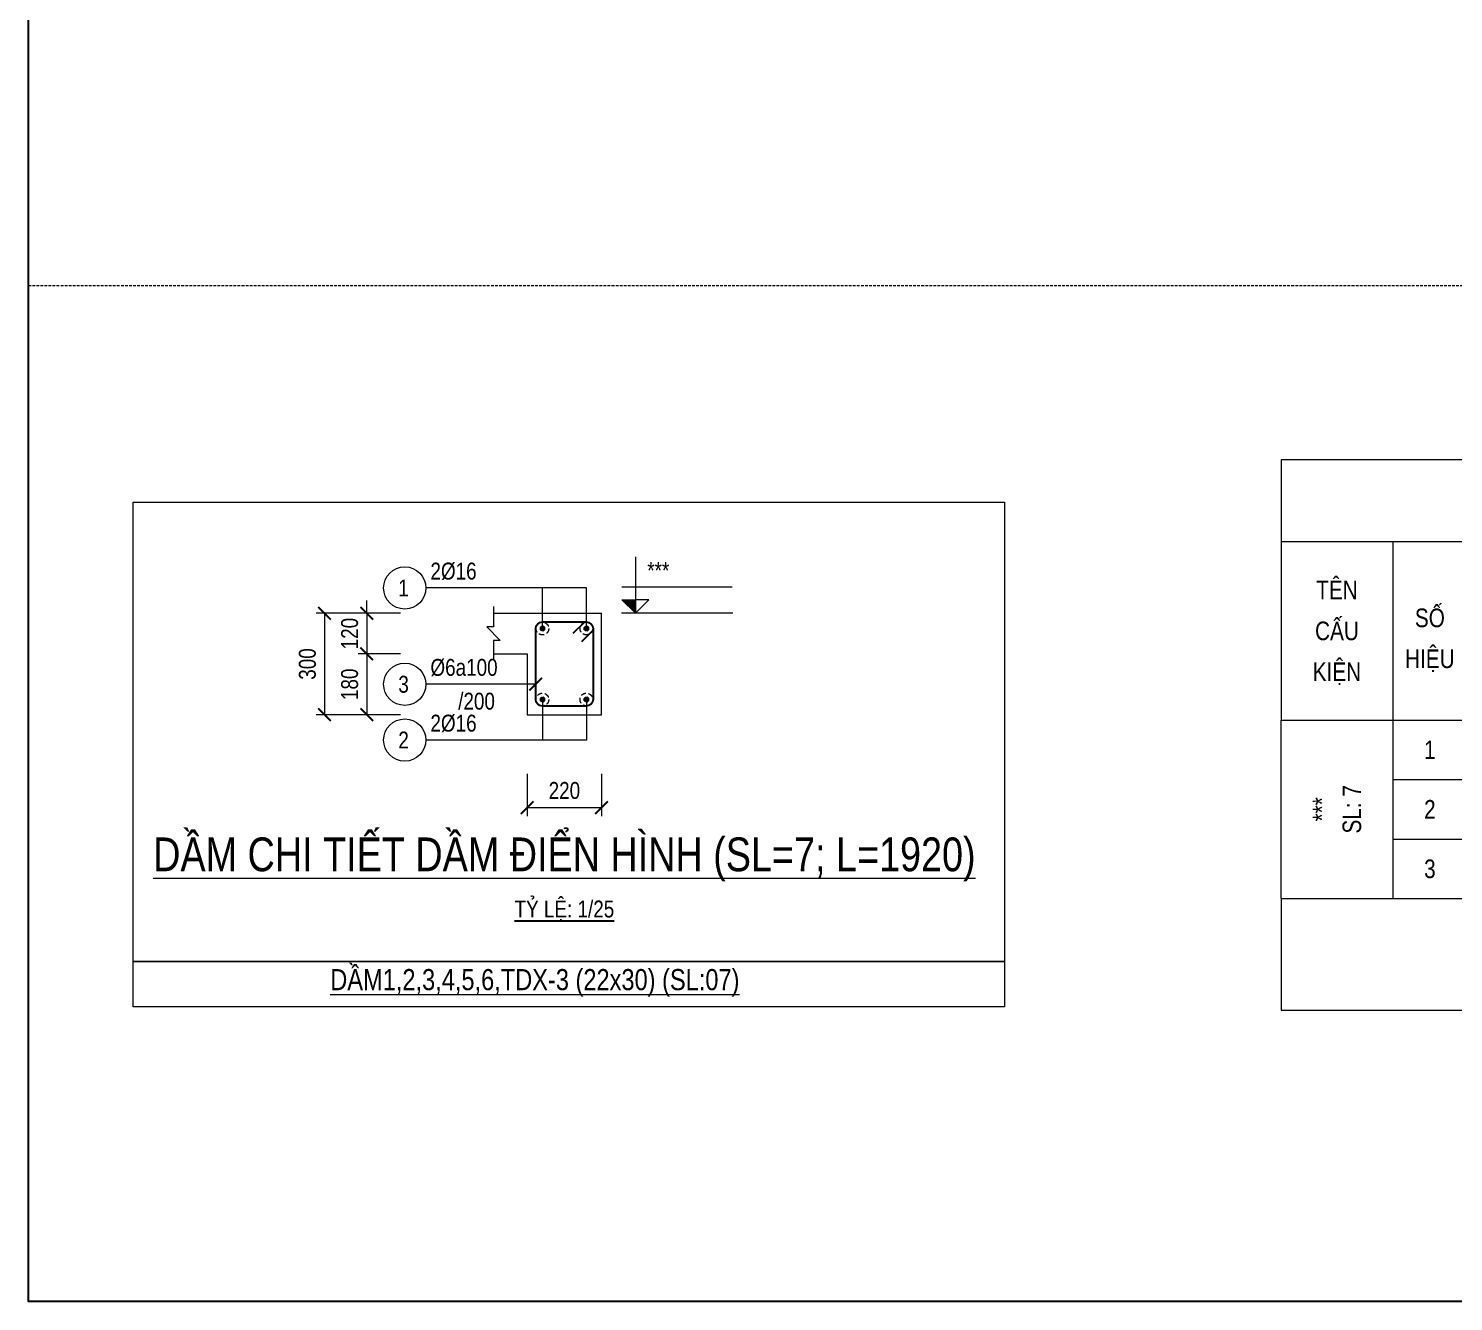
# Model space of a CAD drawing. Extents: x -165145 to 691808, y -202842 to 311040.
# Drawn here: x 337847 to 346283, y -70536 to -63002 of the extents above; entities that cross this region are included whole.
import ezdxf
from ezdxf.enums import TextEntityAlignment as Align

# ---------------------------------------------------------------- set-up
doc = ezdxf.new("R2010")
doc.units = 0
doc.header["$LTSCALE"] = 10
doc.header["$MEASUREMENT"] = 0
doc.linetypes.add('HIDDEN', pattern=[2.3807, 1.587, -0.7937])
doc.layers.get('0').update_dxf_attribs({"linetype": 'CONTINUOUS'})
doc.layers.get('Defpoints').update_dxf_attribs({"color": 5, "linetype": 'CONTINUOUS'})
for name, color, linetype, lineweight in [('DCE_BaoBeTong', 4, 'CONTINUOUS', 18), ('DCE_Block', 8, 'CONTINUOUS', 9), ('DCE_Dim', 254, 'CONTINUOUS', 9), ('DCE_MCZiCZac', 144, 'CONTINUOUS', 13), ('Dce_text', 7, 'CONTINUOUS', 13), ('DCE_ThepChu', 1, 'CONTINUOUS', 35), ('DCE_ThepChu.TTT', 5, 'CONTINUOUS', 35), ('DCE_ThepDai', 220, 'CONTINUOUS', 25), ('GE_KC_NETKHUAT', 9, 'HIDDEN', 20), ('GE_KC_NETMANH', 8, 'CONTINUOUS', 20), ('GE_KC_NETTHAY', 2, 'CONTINUOUS', 20), ('GE_KC_TEXT', 4, 'CONTINUOUS', 20)]:
    doc.layers.add(name, color=color, linetype=linetype, lineweight=lineweight)
doc.styles.add('Dce_Text', font='arial.ttf', dxfattribs={"width": 0.8})
doc.styles.add('GE_KC-Arial', font='arial.ttf', dxfattribs={"width": 0.75})
doc.dimstyles.new('Dce_207MV', dxfattribs={"dimscale": 25, "dimtxt": 2.5, "dimasz": 1.5, "dimexe": 1, "dimexo": 2, "dimgap": 1, "dimtad": 1, "dimdec": 0, "dimrnd": 5, "dimtxsty": 'Dce_Text', "dimblk": 'ARCHTICK', "dimcen": 2.5, "dimclrd": 8, "dimclre": 8, "dimclrt": 3, "dimadec": 0, "dimazin": 0, "dimtfac": 1, "dimtdec": 0, "dimtix": 1, "dimtmove": 2, "dimatfit": 3, "dimldrblk": 'DOTBLANK', "dimfxl": 1, "dimarcsym": 0})
doc.dimstyles.new('Dce_208MV', dxfattribs={"dimscale": 25, "dimtxt": 2.5, "dimasz": 1.5, "dimexe": 1, "dimexo": 2, "dimgap": 1, "dimtad": 1, "dimdec": 0, "dimrnd": 5, "dimtxsty": 'Dce_Text', "dimblk": 'ARCHTICK', "dimcen": 2.5, "dimclrd": 8, "dimclre": 8, "dimclrt": 3, "dimadec": 0, "dimazin": 0, "dimtfac": 1, "dimtdec": 0, "dimtix": 1, "dimtmove": 2, "dimatfit": 3, "dimldrblk": 'ARCHTICK', "dimfxl": 1, "dimarcsym": 0})
doc.dimstyles.new('Dce_25MV', dxfattribs={"dimscale": 25, "dimtxt": 2, "dimasz": 1.5, "dimexe": 1, "dimexo": 2, "dimgap": 1, "dimtad": 1, "dimdec": 0, "dimrnd": 5, "dimtxsty": 'Dce_Text', "dimblk": 'ARCHTICK', "dimcen": 2.5, "dimclrd": 8, "dimclre": 8, "dimclrt": 3, "dimadec": 0, "dimazin": 0, "dimtfac": 1, "dimtdec": 0, "dimtix": 1, "dimtmove": 2, "dimatfit": 3, "dimldrblk": 'OBLIQUE', "dimfxl": 4, "dimfxlon": 1, "dimarcsym": 0})

# ---------------------------------------------------------------- blocks, each defined once
blk = doc.blocks.new('Dce_KhtMcThepChu')
blk.add_circle((-2.5, 0), 2.5)
at = {"color": 3, "style": 'Dce_Text', "width": 0.8}
blk.add_attdef('DKVAKC', (0.54, 1), '', height=2, dxfattribs=at)
at = {"color": 11, "style": 'Dce_Text', "width": 0.8}
blk.add_attdef('SH', text='', height=2, dxfattribs=at).set_placement((-2.64, -1), align=Align.CENTER)
blk = doc.blocks.new('_ArchTick')
at = {"color": 0, "linetype": 'ByBlock', "const_width": 0.15}
blk.add_lwpolyline([(-0.5, -0.5), (0.5, 0.5)], dxfattribs=at)
blk = doc.blocks.new('Dce_CaoTrinh')
blk.add_hatch(color=256).paths.add_polyline_path([(-11.56, 1.6), (-13.17, 1.6), (-11.56, 0)])
at = {"ltscale": 50}
h = blk.add_hatch(dxfattribs=at)
h.set_pattern_fill('ANSI31', color=8, scale=1.406251, style=0)
h.set_pattern_definition([(45, (-11.5613, 0), (-3.157, 3.157), [])])
h.paths.add_polyline_path([(-11.56, 1.6), (-11.56, 0), (-9.95, 1.6)])
at = {"color": 8, "ltscale": 50}
for p, q in [((-13.15, 3.14), (-0.09, 3.14)), ((0, 0), (-13.2, 0))]:
    blk.add_line(p, q, dxfattribs=at)
for points in [[(-11.56, 6.69), (-11.56, 0)], [(-11.56, 0), (-13.17, 1.6), (-11.56, 1.6)], [(-11.56, 0), (-9.95, 1.6), (-11.56, 1.6)]]:
    blk.add_lwpolyline(points, dxfattribs=at)
at = {"color": 3, "style": 'Dce_Text', "width": 0.8}
blk.add_attdef('CT', (-10.15, 4.07), '', height=2, dxfattribs=at)
blk = doc.blocks.new('*D2498')
at = {"layer": 'DCE_Dim', "color": 8, "lineweight": -2, "transparency": 16777216}
for p, q in [((339672.5, -84054.9), (339547.5, -84054.9)), ((339572.5, -84054.9), (339572.5, -84354.9)), ((339672.5, -84354.9), (339547.5, -84354.9))]:
    blk.add_line(p, q, dxfattribs=at)
at = {"layer": 'Defpoints', "color": 0, "transparency": 16777216}
for p in [(339872.5, -84054.9), (339572.5, -84354.9), (339872.5, -84354.9)]:
    blk.add_point(p, dxfattribs=at)
at = {"layer": 'DCE_Dim', "color": 8, "lineweight": -2, "transparency": 16777216, "xscale": 37.5, "yscale": 37.5, "zscale": 37.5}
for p, rotation in [((339572.5, -84054.9), 90), ((339572.5, -84354.9), 270)]:
    blk.add_blockref('_ArchTick', p, dxfattribs=dict(at, rotation=rotation))
at = {"layer": 'DCE_Dim', "color": 3, "transparency": 16777216, "insert": (339522, -84204.9), "char_height": 50, "attachment_point": 5, "rotation": 90, "style": 'Dce_Text'}
blk.add_mtext('300', dxfattribs=at)
blk = doc.blocks.new('_Oblique')
at = {"color": 0, "linetype": 'ByBlock', "lineweight": -2}
blk.add_line((-0.5, -0.5), (0.5, 0.5), dxfattribs=at)
blk = doc.blocks.new('*D2499')
at = {"layer": 'DCE_Dim', "color": 8, "lineweight": -2, "transparency": 16777216}
for p, q in [((339797.5, -84054.9), (339672.5, -84054.9)), ((339697.5, -84054.9), (339697.5, -84017.4)), ((339697.5, -84054.9), (339697.5, -84174.9)), ((339797.5, -84174.9), (339672.5, -84174.9)), ((339697.5, -84174.9), (339697.5, -84212.4))]:
    blk.add_line(p, q, dxfattribs=at)
at = {"layer": 'Defpoints', "color": 0, "transparency": 16777216}
for p in [(339872.5, -84054.9), (339697.5, -84174.9), (339872.5, -84174.9)]:
    blk.add_point(p, dxfattribs=at)
at = {"layer": 'DCE_Dim', "color": 8, "lineweight": -2, "transparency": 16777216, "xscale": 37.5, "yscale": 37.5, "zscale": 37.5}
for p, rotation in [((339697.5, -84054.9), 270), ((339697.5, -84174.9), 90)]:
    blk.add_blockref('_ArchTick', p, dxfattribs=dict(at, rotation=rotation))
at = {"layer": 'DCE_Dim', "color": 3, "transparency": 16777216, "insert": (339647, -84114.9), "char_height": 50, "attachment_point": 5, "rotation": 90, "style": 'Dce_Text'}
blk.add_mtext('120', dxfattribs=at)
blk = doc.blocks.new('*D2500')
at = {"layer": 'DCE_Dim', "color": 8, "lineweight": -2, "transparency": 16777216}
for p, q in [((339797.5, -84174.9), (339672.5, -84174.9)), ((339697.5, -84174.9), (339697.5, -84354.9)), ((339797.5, -84354.9), (339672.5, -84354.9))]:
    blk.add_line(p, q, dxfattribs=at)
at = {"layer": 'Defpoints', "color": 0, "transparency": 16777216}
for p in [(339872.5, -84174.9), (339697.5, -84354.9), (339872.5, -84354.9)]:
    blk.add_point(p, dxfattribs=at)
at = {"layer": 'DCE_Dim', "color": 8, "lineweight": -2, "transparency": 16777216, "xscale": 37.5, "yscale": 37.5, "zscale": 37.5}
for p, rotation in [((339697.5, -84174.9), 90), ((339697.5, -84354.9), 270)]:
    blk.add_blockref('_ArchTick', p, dxfattribs=dict(at, rotation=rotation))
at = {"layer": 'DCE_Dim', "color": 3, "transparency": 16777216, "insert": (339647, -84264.9), "char_height": 50, "attachment_point": 5, "rotation": 90, "style": 'Dce_Text'}
blk.add_mtext('180', dxfattribs=at)
blk = doc.blocks.new('*D2501')
at = {"layer": 'DCE_Dim', "color": 8, "lineweight": -2, "transparency": 16777216}
for p, q in [((340172.5, -84529.9), (340172.5, -84654.9)), ((340392.5, -84529.9), (340392.5, -84654.9)), ((340172.5, -84629.9), (340392.5, -84629.9))]:
    blk.add_line(p, q, dxfattribs=at)
at = {"layer": 'Defpoints', "color": 0, "transparency": 16777216}
for p in [(340172.5, -84454.9), (340392.5, -84454.9), (340392.5, -84629.9)]:
    blk.add_point(p, dxfattribs=at)
at = {"layer": 'DCE_Dim', "color": 8, "lineweight": -2, "transparency": 16777216, "xscale": 37.5, "yscale": 37.5, "zscale": 37.5, "rotation": 180}
blk.add_blockref('_ArchTick', (340172.5, -84629.9), dxfattribs=at)
at = {"layer": 'DCE_Dim', "color": 8, "lineweight": -2, "transparency": 16777216, "xscale": 37.5, "yscale": 37.5, "zscale": 37.5}
blk.add_blockref('_ArchTick', (340392.5, -84629.9), dxfattribs=at)
at = {"layer": 'DCE_Dim', "color": 3, "transparency": 16777216, "insert": (340282.5, -84579.4), "char_height": 50, "attachment_point": 5, "style": 'Dce_Text'}
blk.add_mtext('220', dxfattribs=at)
blk = doc.blocks.new('_DotBlank')
at = {"color": 0, "linetype": 'ByBlock', "lineweight": -2}
blk.add_line((-0.5, 0), (-1, 0), dxfattribs=at)
blk.add_circle((0, 0), 0.5, dxfattribs=at)
blk = doc.blocks.new('Dce_McThepChu')
at = {"color": 0}
for p, q in [((-0.5, 0), (0.5, 0)), ((-0.35, 0.35), (0.35, -0.35)), ((0.35, 0.35), (-0.35, -0.35)), ((0, 0.5), (0, -0.5))]:
    blk.add_line(p, q, dxfattribs=at)
at = {"color": 0, "const_width": 0.0833}
blk.add_lwpolyline([(-0.5, 0, 1), (0.5, 0, 1), (-0.5, 0, 1)], format="xyb", dxfattribs=at)
blk = doc.blocks.new('Dce_KhTenDam')
at = {"color": 255, "linetype": 'ByBlock', "lineweight": -2, "style": 'Dce_Text', "width": 0.8}
blk.add_attdef('TENDAM', text='', height=2, dxfattribs=at).set_placement((0, 0.735), align=Align.CENTER)
at = {"color": 11, "lineweight": 25, "style": 'Dce_Text', "width": 0.8}
blk.add_attdef('TL', text='', height=1, dxfattribs=at).set_placement((0, -1.999), align=Align.CENTER)
blk = doc.blocks.new('Dce_KyHieuChuGiuaLoai2')
at = {"style": 'Dce_Text', "width": 0.8}
blk.add_attdef('DKVAKC', text='', height=2, dxfattribs=at).set_placement((0, 0), align=Align.MIDDLE_CENTER)
blk = doc.blocks.new('TKTitle')
at = {"layer": 'DCE_BaoBeTong'}
for p, q in [((15, -11), (15, -35)), ((25, -11), (25, -35)), ((75, -11), (75, -35)), ((90, -11), (90, -35)), ((110, -11), (110, -35)), ((122.5, -11), (122.5, -35)), ((147.5, -11), (147.5, -35)), ((167.5, -11), (167.5, -35)), ((122.5, -23), (147.5, -23)), ((135, -23), (135, -35))]:
    blk.add_line(p, q, dxfattribs=at)
for points in [[(0, 0), (0, -11), (0, -35), (15, -35), (25, -35), (75, -35), (90, -35), (122.5, -35), (135, -35), (147.5, -35), (167.5, -35), (192.5, -35), (192.5, -11), (192.5, 0), (0, 0)], [(0, -11), (15, -11), (25, -11), (75, -11), (90, -11), (122.5, -11), (147.5, -11), (167.5, -11), (192.5, -11)]]:
    blk.add_lwpolyline(points, dxfattribs=at)
at = {"style": 'Dce_Text', "width": 0.8}
for s, height, p in [('BẢNG THỐNG KÊ CỐT THÉP', 4.5, (92.5, -6)), ('SỐ LƯỢNG', 2.5, (135, -17)), ('TÊN', 2.5, (7.5, -17.5)), ('ĐƯỜNG', 2.5, (82.5, -17.5)), ('CHIỀU DÀI', 2.5, (100, -17.5)), ('SỐ', 2.5, (116.25, -17.5)), ('TỔNG', 2.5, (157.5, -17.5)), ('TỔNG', 2.5, (180, -17.5)), ('CẤU', 2.5, (7.5, -23)), ('SỐ', 2.5, (20, -21.25)), ('CẤU', 2.5, (116.25, -23)), ('CHIỀU DÀI', 2.5, (157.5, -23)), ('KHỐI LƯỢNG', 2.5, (180, -23)), ('HÌNH DẠNG, KÍCH THƯỚC', 2.5, (50, -23)), ('KÍNH', 2.5, (82.5, -23)), ('THANH', 2.5, (100, -23)), ('HIỆU', 2.5, (20, -26.75)), ('KIỆN', 2.5, (7.5, -28.5)), ('KIỆN', 2.5, (116.25, -28.5)), ('(mm)', 2.5, (82.5, -28.5)), ('(mm)', 2.5, (100, -28.5)), ('1 CK', 2.5, (128.75, -29)), ('T. BỘ', 2.5, (141.25, -29)), ('(m)', 2.5, (157.5, -28.5)), ('(kg)', 2.5, (180, -28.5))]:
    blk.add_text(s, height=height, dxfattribs=at).set_placement(p, align=Align.MIDDLE_CENTER)
blk = doc.blocks.new('TK4')
at = {"layer": 'DCE_BaoBeTong'}
for p, q in [((0, -8), (0, 0)), ((25, -8), (25, 0)), ((75, -8), (75, 0)), ((90, -8), (90, 0)), ((110, -8), (110, 0)), ((122.5, -8), (122.5, 0)), ((135, -8), (135, 0)), ((147.5, -8), (147.5, 0)), ((167.5, -8), (167.5, 0))]:
    blk.add_line(p, q, dxfattribs=at)
for points in [[(15, -8), (25, -8), (75, -8), (90, -8), (122.5, -8), (135, -8), (147.5, -8), (167.5, -8), (192.5, -8), (192.5, 0)], [(15, 0), (15, -8)]]:
    blk.add_lwpolyline(points, dxfattribs=at)
at = {"layer": 'DCE_ThepChu'}
blk.add_lwpolyline([(33.78, -6.5), (33.78, -2), (66.22, -2), (66.22, -6.5)], dxfattribs=at)
at = {"layer": 'Dce_text', "color": 2, "style": 'Dce_Text', "width": 0.8, "flags": 4}
for tag, p in [('SH', (20, -4)), ('L2', (50, -4.32)), ('DK', (82.5, -4)), ('sumL', (100, -4)), ('SKC', (116.25, -4)), ('SL', (128.75, -4))]:
    blk.add_attdef(tag, text='', height=2.5, dxfattribs=at).set_placement(p, align=Align.MIDDLE_CENTER)
for tag, p in [('L1', (32.43, -4)), ('Lall', (162.5, -4)), ('KL', (185.5, -4))]:
    blk.add_attdef(tag, text='', height=2.5, dxfattribs=at).set_placement(p, align=Align.MIDDLE_RIGHT)
blk.add_attdef('L3', text='', height=2.5, dxfattribs=at).set_placement((67.48, -4), align=Align.MIDDLE_LEFT)
at = {"layer": 'Dce_text', "color": 2, "style": 'Dce_Text', "width": 0.8}
blk.add_attdef('TSL', text='', height=2.5, dxfattribs=at).set_placement((141.25, -4), align=Align.MIDDLE_CENTER)
blk = doc.blocks.new('TK7')
at = {"layer": 'DCE_BaoBeTong'}
for p, q in [((0, -8), (0, 0)), ((25, -8), (25, 0)), ((75, -8), (75, 0)), ((90, -8), (90, 0)), ((110, -8), (110, 0)), ((122.5, -8), (122.5, 0)), ((135, -8), (135, 0)), ((147.5, -8), (147.5, 0)), ((167.5, -8), (167.5, 0))]:
    blk.add_line(p, q, dxfattribs=at)
for points in [[(15, -8), (25, -8), (75, -8), (90, -8), (122.5, -8), (135, -8), (147.5, -8), (167.5, -8), (192.5, -8), (192.5, 0)], [(15, 0), (15, -8)]]:
    blk.add_lwpolyline(points, dxfattribs=at)
at = {"layer": 'DCE_ThepChu'}
blk.add_lwpolyline([(33.72, -2), (33.72, -6.5), (66.28, -6.5), (66.28, -2)], dxfattribs=at)
at = {"layer": 'Dce_text', "color": 2, "style": 'Dce_Text', "width": 0.8, "flags": 4}
for tag, p in [('SH', (20, -4)), ('L2', (50, -4)), ('DK', (82.5, -4)), ('sumL', (100, -4)), ('SKC', (116.25, -4)), ('SL', (128.75, -4))]:
    blk.add_attdef(tag, text='', height=2.5, dxfattribs=at).set_placement(p, align=Align.MIDDLE_CENTER)
for tag, p in [('L1', (32.68, -4)), ('Lall', (162.5, -4)), ('KL', (185.5, -4))]:
    blk.add_attdef(tag, text='', height=2.5, dxfattribs=at).set_placement(p, align=Align.MIDDLE_RIGHT)
blk.add_attdef('L3', text='', height=2.5, dxfattribs=at).set_placement((67.53, -4), align=Align.MIDDLE_LEFT)
at = {"layer": 'Dce_text', "color": 2, "style": 'Dce_Text', "width": 0.8}
blk.add_attdef('TSL', text='', height=2.5, dxfattribs=at).set_placement((141.25, -4), align=Align.MIDDLE_CENTER)
blk = doc.blocks.new('TK9')
at = {"layer": 'DCE_BaoBeTong'}
for p, q in [((0, -8), (0, 0)), ((25, -8), (25, 0)), ((75, -8), (75, 0)), ((90, -8), (90, 0)), ((110, -8), (110, 0)), ((122.5, -8), (122.5, 0)), ((135, -8), (135, 0)), ((147.5, -8), (147.5, 0)), ((167.5, -8), (167.5, 0))]:
    blk.add_line(p, q, dxfattribs=at)
for points in [[(15, -8), (25, -8), (75, -8), (90, -8), (122.5, -8), (135, -8), (147.5, -8), (167.5, -8), (192.5, -8), (192.5, 0)], [(15, 0), (15, -8)]]:
    blk.add_lwpolyline(points, dxfattribs=at)
at = {"layer": 'DCE_ThepChu'}
blk.add_lwpolyline([(41.42, -7.37), (41.42, -1.7), (57.26, -1.7), (57.26, -5.81), (39.86, -5.81)], dxfattribs=at)
at = {"layer": 'Dce_text', "color": 2, "style": 'Dce_Text', "width": 0.8, "flags": 4}
for tag, p in [('SH', (20, -4)), ('DK', (82.5, -4)), ('sumL', (100, -4)), ('SKC', (116.25, -4)), ('SL', (128.75, -4))]:
    blk.add_attdef(tag, text='', height=2.5, dxfattribs=at).set_placement(p, align=Align.MIDDLE_CENTER)
at = {"layer": 'Dce_text', "color": 2, "style": 'Dce_Text', "width": 0.8}
for tag, p in [('L1', (49.34, -3.76)), ('TSL', (141.25, -4))]:
    blk.add_attdef(tag, text='', height=2.5, dxfattribs=at).set_placement(p, align=Align.MIDDLE_CENTER)
blk.add_attdef('L2', text='', height=2.5, dxfattribs=at).set_placement((58.47, -3.76), align=Align.MIDDLE_LEFT)
at = {"layer": 'Dce_text', "color": 2, "style": 'Dce_Text', "width": 0.8, "flags": 4}
for tag, p in [('Lall', (162.5, -4)), ('KL', (185.5, -4))]:
    blk.add_attdef(tag, text='', height=2.5, dxfattribs=at).set_placement(p, align=Align.MIDDLE_RIGHT)
at = {"layer": 'Dce_text', "color": 2, "style": 'Dce_Text', "width": 0.8}
blk.add_attdef('M', text='', height=2.5, dxfattribs=at).set_placement((38.78, -5.47), align=Align.MIDDLE_RIGHT)
blk = doc.blocks.new('TenCauKien')
at = {"layer": 'Dce_text', "style": 'Dce_Text', "width": 0.8}
for tag, p in [('TENCAUKIEN', (-2, 0)), ('SOCAUKIEN', (2, 0))]:
    blk.add_attdef(tag, text='', height=2.5, rotation=90, dxfattribs=at).set_placement(p, align=Align.MIDDLE_CENTER)
blk = doc.blocks.new('A$Cb6bb3648')
at = {"layer": 'DCE_BaoBeTong'}
for points in [[(1066.4, -448.7), (1166.4, -448.7), (1166.4, -628.7), (1386.4, -628.7), (1386.4, -448.7), (1386.4, -328.7)], [(1066.4, -328.7), (1386.4, -328.7)]]:
    blk.add_lwpolyline(points, dxfattribs=at)
at = {"layer": 'DCE_MCZiCZac'}
blk.add_lwpolyline([(1066.4, -308.7), (1066.4, -368.7), (1046.4, -368.7), (1086.4, -408.7), (1066.4, -408.7), (1066.4, -468.7)], dxfattribs=at)
at = {"layer": 'DCE_ThepDai'}
blk.add_lwpolyline([(1302.5, -387.7), (1336.4, -353.7), (1341.4, -353.7, -0.392699), (1361.4, -373.7), (1361.4, -583.7, -0.392699), (1341.4, -603.7), (1211.4, -603.7, -0.392699), (1191.4, -583.7), (1191.4, -373.7, -0.392699), (1211.4, -353.7), (1341.4, -353.7, -0.392699), (1361.4, -373.7), (1361.4, -378.7), (1327.5, -412.7)], format="xyb", dxfattribs=at)
at = {"layer": 'GE_KC_NETMANH'}
for points in [[(0, 0), (2578.8, 0), (2578.8, -1359.4), (0, -1359.4)], [(0, -1359.4), (2578.8, -1359.4), (2578.8, -1493.2), (0, -1493.2)]]:
    blk.add_lwpolyline(points, close=True, dxfattribs=at)
at = {"xscale": 25, "yscale": 25, "zscale": 25}
blk.add_blockref('Dce_KyHieuChuGiuaLoai2', (1016.4, -588.7), dxfattribs=at).add_auto_attribs({'DKVAKC': '/200'})
at = {"layer": 'DCE_Block'}
for name, p, xscale, yscale, zscale, values in [('Dce_CaoTrinh', (1775.4, -328.7), 25, 25, 25, {'CT': '***  '}), ('Dce_KhtMcThepChu', (866.4, -253.7), 25, 25, 25, {'DKVAKC': '2%%c16', 'SH': '1'}), ('Dce_KhtMcThepChu', (866.4, -538.7), 25, 25, 25, {'DKVAKC': '%%c6a100', 'SH': '3'}), ('Dce_KhtMcThepChu', (866.4, -703.7), 25, 25, 25, {'DKVAKC': '2%%c16', 'SH': '2'}), ('Dce_KhTenDam', (1276.4, -1128.7), 50, 50, 50, {'TENDAM': '%%uDẦM CHI TIẾT DẦM ĐIỂN HÌNH (SL=7; L=1920)', 'TL': '%%UTỶ LỆ: 1/25'})]:
    blk.add_blockref(name, p, dxfattribs=dict(at, xscale=xscale, yscale=yscale, zscale=zscale)).add_auto_attribs(values)
at = {"layer": 'DCE_ThepChu', "xscale": 16, "yscale": 16, "zscale": 16}
for p in [(1341.4, -373.7), (1341.4, -583.7)]:
    blk.add_blockref('Dce_McThepChu', p, dxfattribs=at)
at = {"layer": 'DCE_ThepChu.TTT', "xscale": 16, "yscale": 16, "zscale": 16}
for p in [(1211.4, -373.7), (1211.4, -583.7)]:
    blk.add_blockref('Dce_McThepChu', p, dxfattribs=at)
at = {"layer": 'GE_KC_TEXT', "color": 4, "style": 'GE_KC-Arial', "width": 0.8}
blk.add_text('%%UDẦM1,2,3,4,5,6,TDX-3 (22x30) (SL:07)', height=62.5, dxfattribs=at).set_placement((1189, -1443.9), align=Align.CENTER)
at = {"layer": 'DCE_Dim'}
for base, p1, p2, picture, middle in [((691.4, -448.7), (866.4, -328.7), (866.4, -448.7), '*D2499', (640.9, -388.7)), ((566.4, -628.7), (866.4, -328.7), (866.4, -628.7), '*D2498', (515.9, -478.7)), ((691.4, -628.7), (866.4, -448.7), (866.4, -628.7), '*D2500', (640.9, -538.7))]:
    dim = blk.add_linear_dim(base=base, p1=p1, p2=p2, angle=90, dimstyle='Dce_25MV', dxfattribs=at)
    dim.commit()
    dim.dimension.update_dxf_attribs({"geometry": picture, "text_midpoint": middle, "insert": (-339006.1, 83726.2)})
dim = blk.add_linear_dim(base=(1386.4, -903.7), p1=(1166.4, -728.7), p2=(1386.4, -728.7), dimstyle='Dce_25MV', dxfattribs=at)
dim.commit()
dim.dimension.update_dxf_attribs({"geometry": '*D2501', "text_midpoint": (1276.4, -853.2), "insert": (-339006.1, 83726.2)})
at = {"layer": 'DCE_Block'}
for points, dimstyle in [([(1211.4, -373.7), (1211.4, -253.7), (866.4, -253.7)], 'Dce_207MV'), ([(1341.4, -373.7), (1341.4, -253.7), (866.4, -253.7)], 'Dce_207MV'), ([(1191.4, -538.7), (866.4, -538.7)], 'Dce_208MV'), ([(1211.4, -583.7), (1211.4, -703.7), (866.4, -703.7)], 'Dce_207MV'), ([(1341.4, -583.7), (1341.4, -703.7), (866.4, -703.7)], 'Dce_207MV')]:
    blk.add_leader(points, dimstyle=dimstyle, dxfattribs=at)

msp = doc.modelspace()

# ---------------------------------------------------------------- linework, layer by layer
at = {"layer": 'DCE_BaoBeTong'}
for p, q in [((345262.76682, -68150.92887), (345922.76682, -68150.92887)), ((345262.76682, -68150.92887), (345262.76682, -68810.92887)), ((345262.76682, -68810.92887), (353732.76682, -68810.92887))]:
    msp.add_line(p, q, dxfattribs=at)
msp.add_lwpolyline([(345262.76682, -68150.92887), (345922.76682, -68150.92887)], dxfattribs=at)
at = {"layer": 'Defpoints'}
msp.add_lwpolyline([(337847.26224, -55468.24154), (355959.76224, -55468.24154), (355959.76224, -70535.74154), (337847.26224, -70535.74154)], close=True, dxfattribs=at)
at = {"layer": 'GE_KC_NETKHUAT'}
msp.add_line((337847.26224, -64522.65392), (355959.76224, -64522.65392), dxfattribs=at)

# ---------------------------------------------------------------- block references
at = {"layer": 'GE_KC_NETKHUAT', "xscale": 2, "yscale": 2, "zscale": 2}
msp.add_blockref('A$Cb6bb3648', (338466.7468, -65805.57383), dxfattribs=at)
at = {"layer": 'GE_KC_NETTHAY', "xscale": 44, "yscale": 44, "zscale": 44}
msp.add_blockref('TKTitle', (345262.76682, -65554.92887), dxfattribs=at)
at = {"layer": 'GE_KC_NETTHAY'}
ref = msp.add_blockref('TK4', (345262.76682, -67094.92887), dxfattribs=dict(at, xscale=44, yscale=44, zscale=44))
ref.add_attrib('SH', '1', dxfattribs={"layer": 'Dce_text', "color": 2, "height": 110, "style": 'Dce_Text', "width": 0.8}).set_placement((346142.76682, -67270.92887), align=Align.MIDDLE_CENTER)
ref.add_attrib('L2', '2620', dxfattribs={"layer": 'Dce_text', "color": 2, "height": 110, "style": 'Dce_Text', "width": 0.8}).set_placement((347462.76682, -67284.97524), align=Align.MIDDLE_CENTER)
ref.add_attrib('L1', '250', dxfattribs={"layer": 'Dce_text', "color": 2, "height": 110, "style": 'Dce_Text', "width": 0.8}).set_placement((346689.48029, -67270.92887), align=Align.MIDDLE_RIGHT)
ref.add_attrib('L3', '250', dxfattribs={"layer": 'Dce_text', "color": 2, "height": 110, "style": 'Dce_Text', "width": 0.8}).set_placement((348232.09711, -67270.92887), align=Align.MIDDLE_LEFT)
ref.add_attrib('DK', '16', dxfattribs={"layer": 'Dce_text', "color": 2, "height": 110, "style": 'Dce_Text', "width": 0.8}).set_placement((348892.76682, -67270.92887), align=Align.MIDDLE_CENTER)
ref.add_attrib('sumL', '3120', dxfattribs={"layer": 'Dce_text', "color": 2, "height": 110, "style": 'Dce_Text', "width": 0.8}).set_placement((349662.76682, -67270.92887), align=Align.MIDDLE_CENTER)
ref.add_attrib('SL', '2', dxfattribs={"layer": 'Dce_text', "color": 2, "height": 110, "style": 'Dce_Text', "width": 0.8}).set_placement((350927.76682, -67270.92887), align=Align.MIDDLE_CENTER)
ref.add_attrib('SKC', '7', dxfattribs={"layer": 'Dce_text', "color": 2, "height": 110, "style": 'Dce_Text', "width": 0.8}).set_placement((350377.76682, -67270.92887), align=Align.MIDDLE_CENTER)
ref.add_attrib('Lall', '43.68', dxfattribs={"layer": 'Dce_text', "color": 2, "height": 110, "style": 'Dce_Text', "width": 0.8}).set_placement((352412.76682, -67270.92887), align=Align.MIDDLE_RIGHT)
ref.add_attrib('KL', '68.94', dxfattribs={"layer": 'Dce_text', "color": 2, "height": 110, "style": 'Dce_Text', "width": 0.8}).set_placement((353424.76682, -67270.92887), align=Align.MIDDLE_RIGHT)
ref.add_attrib('TSL', '14', dxfattribs={"layer": 'Dce_text', "color": 2, "height": 110, "style": 'Dce_Text', "width": 0.8}).set_placement((351477.76682, -67270.92887), align=Align.MIDDLE_CENTER)
ref = msp.add_blockref('TK7', (345262.76682, -67446.92887), dxfattribs=dict(at, xscale=44, yscale=44, zscale=44))
ref.add_attrib('SH', '2', dxfattribs={"layer": 'Dce_text', "color": 2, "height": 110, "style": 'Dce_Text', "width": 0.8}).set_placement((346142.76682, -67622.92887), align=Align.MIDDLE_CENTER)
ref.add_attrib('L2', '2620', dxfattribs={"layer": 'Dce_text', "color": 2, "height": 110, "style": 'Dce_Text', "width": 0.8}).set_placement((347462.76682, -67622.92887), align=Align.MIDDLE_CENTER)
ref.add_attrib('L1', '130', dxfattribs={"layer": 'Dce_text', "color": 2, "height": 110, "style": 'Dce_Text', "width": 0.8}).set_placement((346700.87375, -67622.92887), align=Align.MIDDLE_RIGHT)
ref.add_attrib('L3', '130', dxfattribs={"layer": 'Dce_text', "color": 2, "height": 110, "style": 'Dce_Text', "width": 0.8}).set_placement((348234.23687, -67622.92887), align=Align.MIDDLE_LEFT)
ref.add_attrib('DK', '16', dxfattribs={"layer": 'Dce_text', "color": 2, "height": 110, "style": 'Dce_Text', "width": 0.8}).set_placement((348892.76682, -67622.92887), align=Align.MIDDLE_CENTER)
ref.add_attrib('sumL', '2880', dxfattribs={"layer": 'Dce_text', "color": 2, "height": 110, "style": 'Dce_Text', "width": 0.8}).set_placement((349662.76682, -67622.92887), align=Align.MIDDLE_CENTER)
ref.add_attrib('SL', '2', dxfattribs={"layer": 'Dce_text', "color": 2, "height": 110, "style": 'Dce_Text', "width": 0.8}).set_placement((350927.76682, -67622.92887), align=Align.MIDDLE_CENTER)
ref.add_attrib('SKC', '7', dxfattribs={"layer": 'Dce_text', "color": 2, "height": 110, "style": 'Dce_Text', "width": 0.8}).set_placement((350377.76682, -67622.92887), align=Align.MIDDLE_CENTER)
ref.add_attrib('Lall', '40.32', dxfattribs={"layer": 'Dce_text', "color": 2, "height": 110, "style": 'Dce_Text', "width": 0.8}).set_placement((352412.76682, -67622.92887), align=Align.MIDDLE_RIGHT)
ref.add_attrib('KL', '63.64', dxfattribs={"layer": 'Dce_text', "color": 2, "height": 110, "style": 'Dce_Text', "width": 0.8}).set_placement((353424.76682, -67622.92887), align=Align.MIDDLE_RIGHT)
ref.add_attrib('TSL', '14', dxfattribs={"layer": 'Dce_text', "color": 2, "height": 110, "style": 'Dce_Text', "width": 0.8}).set_placement((351477.76682, -67622.92887), align=Align.MIDDLE_CENTER)
at = {"layer": 'GE_KC_NETTHAY', "xscale": 44, "yscale": 44, "zscale": 44}
msp.add_blockref('TenCauKien', (345592.76682, -67622.92887), dxfattribs=at).add_auto_attribs({'SOCAUKIEN': 'SL: 7', 'TENCAUKIEN': '***'})
at = {"layer": 'GE_KC_NETTHAY'}
ref = msp.add_blockref('TK9', (345262.76682, -67798.92887), dxfattribs=dict(at, xscale=44, yscale=44, zscale=44))
ref.add_attrib('L2', '250', dxfattribs={"layer": 'Dce_text', "color": 2, "height": 110, "style": 'Dce_Text', "width": 0.8}).set_placement((347835.47187, -67964.20864), align=Align.MIDDLE_LEFT)
ref.add_attrib('L1', '170', dxfattribs={"layer": 'Dce_text', "color": 2, "height": 110, "style": 'Dce_Text', "width": 0.8}).set_placement((347433.78149, -67964.20864), align=Align.MIDDLE_CENTER)
ref.add_attrib('M', '48', dxfattribs={"layer": 'Dce_text', "color": 2, "height": 110, "style": 'Dce_Text', "width": 0.8}).set_placement((346969.03315, -68039.50263), align=Align.MIDDLE_RIGHT)
ref.add_attrib('SH', '3', dxfattribs={"layer": 'Dce_text', "color": 2, "height": 110, "style": 'Dce_Text', "width": 0.8}).set_placement((346142.76682, -67974.92887), align=Align.MIDDLE_CENTER)
ref.add_attrib('DK', '6', dxfattribs={"layer": 'Dce_text', "color": 2, "height": 110, "style": 'Dce_Text', "width": 0.8}).set_placement((348892.76682, -67974.92887), align=Align.MIDDLE_CENTER)
ref.add_attrib('sumL', '940', dxfattribs={"layer": 'Dce_text', "color": 2, "height": 110, "style": 'Dce_Text', "width": 0.8}).set_placement((349662.76682, -67974.92887), align=Align.MIDDLE_CENTER)
ref.add_attrib('SL', '16', dxfattribs={"layer": 'Dce_text', "color": 2, "height": 110, "style": 'Dce_Text', "width": 0.8}).set_placement((350927.76682, -67974.92887), align=Align.MIDDLE_CENTER)
ref.add_attrib('SKC', '7', dxfattribs={"layer": 'Dce_text', "color": 2, "height": 110, "style": 'Dce_Text', "width": 0.8}).set_placement((350377.76682, -67974.92887), align=Align.MIDDLE_CENTER)
ref.add_attrib('Lall', '105.28', dxfattribs={"layer": 'Dce_text', "color": 2, "height": 110, "style": 'Dce_Text', "width": 0.8}).set_placement((352412.76682, -67974.92887), align=Align.MIDDLE_RIGHT)
ref.add_attrib('KL', '23.37', dxfattribs={"layer": 'Dce_text', "color": 2, "height": 110, "style": 'Dce_Text', "width": 0.8}).set_placement((353424.76682, -67974.92887), align=Align.MIDDLE_RIGHT)
ref.add_attrib('TSL', '112', dxfattribs={"layer": 'Dce_text', "color": 2, "height": 110, "style": 'Dce_Text', "width": 0.8}).set_placement((351477.76682, -67974.92887), align=Align.MIDDLE_CENTER)

doc.saveas('drawing.dxf')
